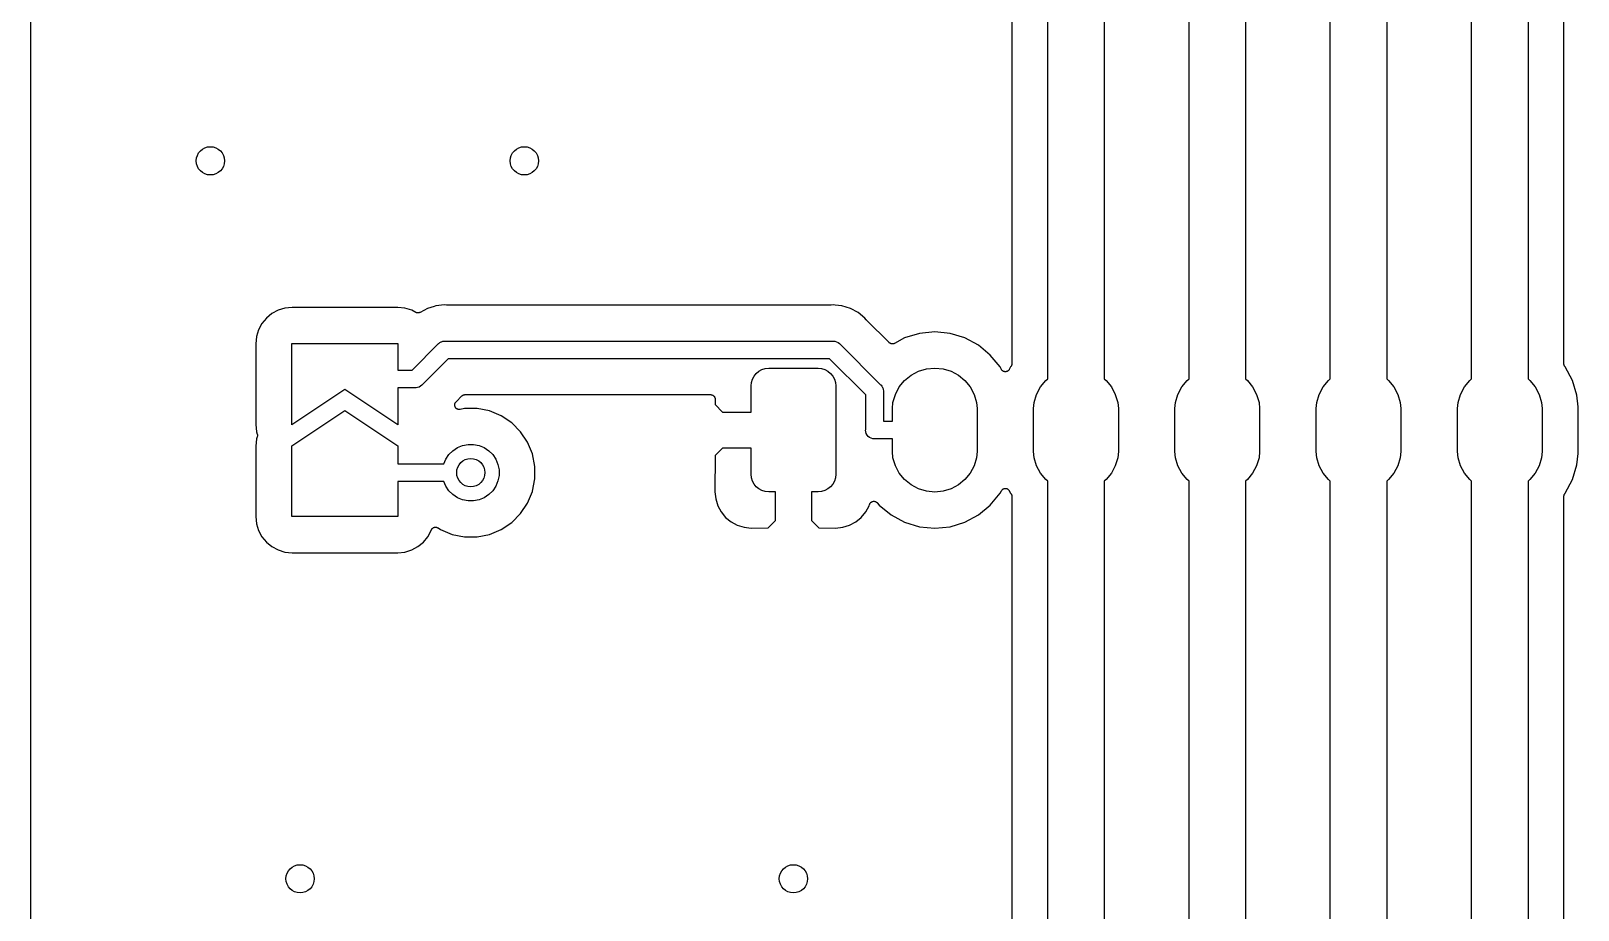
# Model space of a CAD drawing. Extents: x 1 to 139, y -76 to -1.
# Drawn here: x 0.64 to 22.54, y -37.27 to -24.83 of the extents above; entities that cross this region are included whole.
import ezdxf

# ---------------------------------------------------------------- set-up
doc = ezdxf.new("R2010")
doc.units = 0
doc.header["$MEASUREMENT"] = 0
doc.layers.add('BLACK', color=7, linetype='CONTINUOUS')

msp = doc.modelspace()

# ---------------------------------------------------------------- linework, layer by layer
at = {"layer": 'BLACK', "linetype": 'CONTINUOUS'}
for p, q in [((0.635, -56.8778), (0.635, -6.16231)), ((15.03, -29.7571), (15.03, -15.9629)), ((15.83, -15.9629), (15.83, -29.7571)), ((17.03, -29.7571), (17.03, -15.9629)), ((17.83, -15.9629), (17.83, -29.7571)), ((19.03, -29.7571), (19.03, -15.9629)), ((19.83, -15.9629), (19.83, -29.7571)), ((21.03, -29.7571), (21.03, -15.9629)), ((21.83, -15.9629), (21.83, -29.7571)), ((14.522, -16.1779), (14.522, -29.5421)), ((22.338, -29.5421), (22.338, -16.1779)), ((3.96905, -28.8941), (3.90557, -28.9714)), ((4.0464, -28.8306), (3.96905, -28.8941)), ((4.13466, -28.7834), (4.0464, -28.8306)), ((4.23042, -28.7543), (4.13466, -28.7834)), ((4.33312, -28.7442), (4.23042, -28.7543)), ((5.82688, -28.7442), (4.33312, -28.7442)), ((5.92958, -28.7543), (5.82688, -28.7442)), ((6.02535, -28.7834), (5.92958, -28.7543)), ((6.08317, -28.8143), (6.02535, -28.7834)), ((6.08861, -28.8166), (6.08317, -28.8143)), ((6.09403, -28.8189), (6.08861, -28.8166)), ((6.09434, -28.8189), (6.09403, -28.8189)), ((6.09462, -28.8191), (6.09434, -28.8189)), ((6.10035, -28.8202), (6.09462, -28.8191)), ((6.10616, -28.8214), (6.10035, -28.8202)), ((6.10647, -28.8214), (6.10616, -28.8214)), ((6.10677, -28.8215), (6.10647, -28.8214)), ((6.11259, -28.8215), (6.10677, -28.8215)), ((6.11855, -28.8216), (6.11259, -28.8215)), ((6.11886, -28.8215), (6.11855, -28.8216)), ((6.11916, -28.8215), (6.11886, -28.8215)), ((6.12491, -28.8204), (6.11916, -28.8215)), ((6.13074, -28.8193), (6.12491, -28.8204)), ((6.13102, -28.8192), (6.13074, -28.8193)), ((6.13132, -28.8191), (6.13102, -28.8192)), ((6.13675, -28.8169), (6.13132, -28.8191)), ((6.14225, -28.8147), (6.13675, -28.8169)), ((6.14278, -28.8144), (6.14225, -28.8147)), ((6.14279, -28.8144), (6.14278, -28.8144)), ((6.1428, -28.8144), (6.14279, -28.8144)), ((6.14304, -28.8143), (6.1428, -28.8144)), ((6.24809, -28.7582), (6.14304, -28.8143)), ((6.34284, -28.7294), (6.24809, -28.7582)), ((6.36741, -28.722), (6.34284, -28.7294)), ((6.34284, -28.7294), (6.34284, -28.7294)), ((6.4915, -28.7097), (6.36741, -28.722)), ((6.51949, -28.7125), (6.4915, -28.7097)), ((6.52217, -28.7125), (6.51949, -28.7125)), ((6.52483, -28.7128), (6.52217, -28.7125)), ((6.52571, -28.7128), (6.52483, -28.7128)), ((11.959, -28.7128), (6.52571, -28.7128)), ((11.9616, -28.7125), (11.959, -28.7128)), ((11.9643, -28.7126), (11.9616, -28.7125)), ((11.9652, -28.7125), (11.9643, -28.7126)), ((11.9932, -28.7097), (11.9652, -28.7125)), ((12.0212, -28.7125), (11.9932, -28.7097)), ((12.1173, -28.722), (12.0212, -28.7125)), ((12.2366, -28.7582), (12.1173, -28.722)), ((12.3466, -28.8169), (12.2366, -28.7582)), ((12.443, -28.896), (12.3466, -28.8169)), ((12.4608, -28.9178), (12.443, -28.896)), ((3.8584, -29.0597), (3.82935, -29.1554)), ((3.90557, -28.9714), (3.8584, -29.0597)), ((12.4627, -28.9197), (12.4608, -28.9178)), ((12.4644, -28.9218), (12.4627, -28.9197)), ((12.465, -28.9224), (12.4644, -28.9218)), ((12.7849, -29.2423), (12.465, -28.9224)), ((13.2128, -29.113), (13.0039, -29.1764)), ((13.43, -29.0916), (13.2128, -29.113)), ((13.6472, -29.113), (13.43, -29.0916)), ((13.8561, -29.1764), (13.6472, -29.113)), ((3.82935, -29.1554), (3.81923, -29.2581)), ((3.81923, -29.2581), (3.81923, -30.4019)), ((4.33, -30.405), (4.33, -29.255)), ((4.33, -29.255), (5.83, -29.255)), ((5.83, -29.255), (5.83, -29.63)), ((6.03052, -29.63), (6.39878, -29.2617)), ((6.39878, -29.2617), (6.40268, -29.257)), ((6.40268, -29.257), (6.40744, -29.2531)), ((6.40744, -29.2531), (6.40745, -29.2531)), ((6.40745, -29.2531), (6.42172, -29.2414)), ((6.42172, -29.2414), (6.44343, -29.2298)), ((6.44343, -29.2298), (6.44535, -29.2292)), ((6.44535, -29.2292), (6.467, -29.2226)), ((6.467, -29.2226), (6.48537, -29.2208)), ((6.48537, -29.2208), (6.48538, -29.2208)), ((6.48538, -29.2208), (6.4915, -29.2202)), ((6.4915, -29.2202), (6.49762, -29.2208)), ((6.49762, -29.2208), (11.9871, -29.2208)), ((11.9871, -29.2208), (11.9932, -29.2202)), ((11.9932, -29.2202), (11.9993, -29.2208)), ((11.9993, -29.2208), (11.9993, -29.2208)), ((11.9993, -29.2208), (12.0177, -29.2226)), ((12.0177, -29.2226), (12.0413, -29.2298)), ((12.0413, -29.2298), (12.063, -29.2414)), ((12.063, -29.2414), (12.082, -29.257)), ((12.082, -29.257), (12.0859, -29.2618)), ((12.0859, -29.2618), (12.6618, -29.8376)), ((12.7871, -29.2441), (12.7849, -29.2423)), ((12.7891, -29.2462), (12.7871, -29.2441)), ((12.7919, -29.2481), (12.7891, -29.2462)), ((12.7945, -29.2502), (12.7919, -29.2481)), ((12.797, -29.2516), (12.7945, -29.2502)), ((12.7994, -29.2532), (12.797, -29.2516)), ((12.8025, -29.2545), (12.7994, -29.2532)), ((12.8054, -29.2561), (12.8025, -29.2545)), ((12.8082, -29.2569), (12.8054, -29.2561)), ((12.8108, -29.258), (12.8082, -29.2569)), ((12.8141, -29.2587), (12.8108, -29.258)), ((12.8173, -29.2597), (12.8141, -29.2587)), ((12.8201, -29.26), (12.8173, -29.2597)), ((12.8229, -29.2606), (12.8201, -29.26)), ((12.8263, -29.2606), (12.8229, -29.2606)), ((12.8296, -29.2609), (12.8263, -29.2606)), ((12.8325, -29.2607), (12.8296, -29.2609)), ((12.8353, -29.2607), (12.8325, -29.2607)), ((12.8386, -29.2601), (12.8353, -29.2607)), ((12.842, -29.2598), (12.8386, -29.2601)), ((12.8447, -29.259), (12.842, -29.2598)), ((12.8475, -29.2584), (12.8447, -29.259)), ((12.8506, -29.2572), (12.8475, -29.2584)), ((12.8538, -29.2562), (12.8506, -29.2572)), ((12.8563, -29.2549), (12.8538, -29.2562)), ((12.859, -29.2539), (12.8563, -29.2549)), ((12.8598, -29.2534), (12.859, -29.2539)), ((13.0039, -29.1764), (12.8598, -29.2534)), ((14.0486, -29.2793), (13.8561, -29.1764)), ((14.2173, -29.4177), (14.0486, -29.2793)), ((6.54328, -29.4708), (6.17503, -29.839)), ((11.9414, -29.4708), (6.54328, -29.4708)), ((12.4527, -29.9821), (11.9414, -29.4708)), ((14.3557, -29.5864), (14.2173, -29.4177)), ((14.5169, -29.5671), (14.5155, -29.5696)), ((14.5179, -29.5639), (14.5169, -29.5671)), ((14.5192, -29.5607), (14.5179, -29.5639)), ((14.5198, -29.558), (14.5192, -29.5607)), ((14.5206, -29.5553), (14.5198, -29.558)), ((14.521, -29.5519), (14.5206, -29.5553)), ((14.5217, -29.5485), (14.521, -29.5519)), ((14.522, -29.543), (14.5217, -29.5458)), ((14.5217, -29.5458), (14.5217, -29.5485)), ((14.522, -29.5421), (14.522, -29.543)), ((22.3383, -29.5449), (22.338, -29.5421)), ((22.3382, -29.5476), (22.3383, -29.5449)), ((22.3389, -29.551), (22.3382, -29.5476)), ((22.3392, -29.5545), (22.3389, -29.551)), ((22.34, -29.5571), (22.3392, -29.5545)), ((22.3405, -29.5598), (22.34, -29.5571)), ((22.3418, -29.563), (22.3405, -29.5598)), ((22.3428, -29.5663), (22.3418, -29.563)), ((22.3441, -29.5688), (22.3428, -29.5663)), ((22.3451, -29.5713), (22.3441, -29.5688)), ((5.83, -29.63), (6.03052, -29.63)), ((10.8348, -29.8062), (10.849, -29.7593)), ((10.849, -29.7593), (10.8721, -29.7161)), ((10.8721, -29.7161), (10.9032, -29.6782)), ((10.9032, -29.6782), (10.9411, -29.6471)), ((10.9411, -29.6471), (10.9843, -29.624)), ((10.9843, -29.624), (11.0312, -29.6098)), ((11.0312, -29.6098), (11.08, -29.605)), ((11.08, -29.605), (11.78, -29.605)), ((11.78, -29.605), (11.8288, -29.6098)), ((11.8288, -29.6098), (11.8757, -29.624)), ((11.8757, -29.624), (11.9189, -29.6471)), ((11.9189, -29.6471), (11.9568, -29.6782)), ((11.9568, -29.6782), (11.9879, -29.7161)), ((11.9879, -29.7161), (12.011, -29.7593)), ((12.011, -29.7593), (12.0252, -29.8062)), ((12.9287, -29.87), (13.0037, -29.7787)), ((13.0037, -29.7787), (13.095, -29.7037)), ((13.095, -29.7037), (13.1993, -29.648)), ((13.1993, -29.648), (13.3124, -29.6137)), ((13.3124, -29.6137), (13.43, -29.6021)), ((13.43, -29.6021), (13.5476, -29.6137)), ((13.5476, -29.6137), (13.6607, -29.648)), ((13.6607, -29.648), (13.765, -29.7037)), ((13.765, -29.7037), (13.8563, -29.7787)), ((13.8563, -29.7787), (13.9313, -29.87)), ((14.374, -29.6206), (14.3557, -29.5864)), ((14.3774, -29.6257), (14.374, -29.6206)), ((14.3807, -29.6307), (14.3774, -29.6257)), ((14.3808, -29.6308), (14.3807, -29.6307)), ((14.3809, -29.6309), (14.3808, -29.6308)), ((14.3853, -29.6354), (14.3809, -29.6309)), ((14.3894, -29.6395), (14.3853, -29.6354)), ((14.3895, -29.6396), (14.3894, -29.6395)), ((14.3896, -29.6397), (14.3895, -29.6396)), ((14.3947, -29.6431), (14.3896, -29.6397)), ((14.3997, -29.6465), (14.3947, -29.6431)), ((14.3998, -29.6465), (14.3997, -29.6465)), ((14.3999, -29.6466), (14.3998, -29.6465)), ((14.4055, -29.649), (14.3999, -29.6466)), ((14.4111, -29.6513), (14.4055, -29.649)), ((14.4112, -29.6513), (14.4111, -29.6513)), ((14.4114, -29.6514), (14.4112, -29.6513)), ((14.4173, -29.6526), (14.4114, -29.6514)), ((14.4232, -29.6538), (14.4173, -29.6526)), ((14.4234, -29.6538), (14.4232, -29.6538)), ((14.4235, -29.6539), (14.4234, -29.6538)), ((14.4296, -29.6539), (14.4235, -29.6539)), ((14.4356, -29.654), (14.4296, -29.6539)), ((14.4358, -29.6539), (14.4356, -29.654)), ((14.4359, -29.6539), (14.4358, -29.6539)), ((14.4418, -29.6528), (14.4359, -29.6539)), ((14.4478, -29.6517), (14.4418, -29.6528)), ((14.4479, -29.6516), (14.4478, -29.6517)), ((14.4481, -29.6516), (14.4479, -29.6516)), ((14.4537, -29.6493), (14.4481, -29.6516)), ((14.4593, -29.647), (14.4537, -29.6493)), ((14.4594, -29.647), (14.4593, -29.647)), ((14.4595, -29.6469), (14.4594, -29.647)), ((14.4646, -29.6436), (14.4595, -29.6469)), ((14.4697, -29.6403), (14.4646, -29.6436)), ((14.4698, -29.6402), (14.4697, -29.6403)), ((14.4699, -29.6401), (14.4698, -29.6402)), ((14.4743, -29.6358), (14.4699, -29.6401)), ((14.4786, -29.6316), (14.4743, -29.6358)), ((14.4787, -29.6314), (14.4786, -29.6315)), ((14.4786, -29.6315), (14.4786, -29.6316)), ((14.4822, -29.6263), (14.4787, -29.6314)), ((14.4856, -29.6214), (14.4822, -29.6263)), ((14.4857, -29.6212), (14.4856, -29.6214)), ((14.486, -29.6206), (14.4857, -29.6212)), ((14.4857, -29.6212), (14.4857, -29.6212)), ((14.4857, -29.6212), (14.4857, -29.6212)), ((14.5043, -29.5864), (14.486, -29.6206)), ((14.5076, -29.5824), (14.5043, -29.5864)), ((14.5091, -29.5801), (14.5076, -29.5824)), ((14.5109, -29.578), (14.5091, -29.5801)), ((14.5126, -29.575), (14.5109, -29.578)), ((14.5145, -29.5721), (14.5126, -29.575)), ((14.5155, -29.5696), (14.5145, -29.5721)), ((14.9287, -29.87), (15.0037, -29.7787)), ((15.0037, -29.7787), (15.03, -29.7571)), ((15.83, -29.7571), (15.8563, -29.7787)), ((15.8563, -29.7787), (15.9313, -29.87)), ((16.9287, -29.87), (17.0037, -29.7787)), ((17.0037, -29.7787), (17.03, -29.7571)), ((17.83, -29.7571), (17.8563, -29.7787)), ((17.8563, -29.7787), (17.9313, -29.87)), ((18.9287, -29.87), (19.0037, -29.7787)), ((19.0037, -29.7787), (19.03, -29.7571)), ((19.83, -29.7571), (19.8563, -29.7787)), ((19.8563, -29.7787), (19.9313, -29.87)), ((20.9287, -29.87), (21.0037, -29.7787)), ((21.0037, -29.7787), (21.03, -29.7571)), ((21.83, -29.7571), (21.8563, -29.7787)), ((21.8563, -29.7787), (21.9313, -29.87)), ((22.347, -29.5742), (22.3451, -29.5713)), ((22.3486, -29.5773), (22.347, -29.5742)), ((22.3504, -29.5794), (22.3486, -29.5773)), ((22.3519, -29.5817), (22.3504, -29.5794)), ((22.3524, -29.5824), (22.3519, -29.5817)), ((22.3557, -29.5864), (22.3524, -29.5824)), ((22.4586, -29.7789), (22.3557, -29.5864)), ((22.522, -29.9878), (22.4586, -29.7789)), ((5.08, -29.905), (4.33, -30.405)), ((5.83, -30.405), (5.08, -29.905)), ((6.07618, -29.88), (5.83, -29.88)), ((5.83, -29.88), (5.83, -30.405)), ((6.0823, -29.8806), (6.07618, -29.88)), ((6.08842, -29.88), (6.0823, -29.8806)), ((6.08843, -29.88), (6.08842, -29.88)), ((6.1068, -29.8782), (6.08843, -29.88)), ((6.13037, -29.871), (6.1068, -29.8782)), ((6.15208, -29.8594), (6.13037, -29.871)), ((6.17111, -29.8438), (6.15208, -29.8594)), ((6.17503, -29.839), (6.17111, -29.8438)), ((6.65269, -30.0798), (6.7351, -29.9974)), ((6.7351, -29.9974), (6.73525, -29.9972)), ((6.73525, -29.9972), (6.73525, -29.9972)), ((6.73525, -29.9972), (6.73526, -29.9972)), ((6.73526, -29.9972), (6.73573, -29.9968)), ((6.73573, -29.9968), (6.74033, -29.9931)), ((6.74033, -29.9931), (6.74486, -29.9894)), ((6.74486, -29.9894), (6.74515, -29.9893)), ((6.74515, -29.9893), (6.74541, -29.989)), ((6.74541, -29.989), (6.75059, -29.9864)), ((6.75059, -29.9864), (6.7558, -29.9836)), ((6.7558, -29.9836), (6.75613, -29.9835)), ((6.75613, -29.9835), (6.75642, -29.9833)), ((6.75642, -29.9833), (6.76198, -29.9817)), ((6.76198, -29.9817), (6.76767, -29.98)), ((6.76767, -29.98), (6.768, -29.98)), ((6.768, -29.98), (6.76832, -29.9799)), ((6.76832, -29.9799), (6.77416, -29.9794)), ((6.77416, -29.9794), (6.78, -29.9788)), ((6.78, -29.9788), (10.258, -29.9788)), ((10.258, -29.9788), (10.2589, -29.9788)), ((10.2589, -29.9788), (10.2647, -29.9795)), ((10.2647, -29.9795), (10.2704, -29.98)), ((10.2704, -29.98), (10.2708, -29.9801)), ((10.2708, -29.9801), (10.2712, -29.9802)), ((10.2712, -29.9802), (10.2767, -29.9819)), ((10.2767, -29.9819), (10.2823, -29.9836)), ((10.2823, -29.9836), (10.2826, -29.9838)), ((10.2826, -29.9838), (10.283, -29.9839)), ((10.283, -29.9839), (10.2881, -29.9867)), ((10.2881, -29.9867), (10.2932, -29.9895)), ((10.2932, -29.9895), (10.2935, -29.9897)), ((10.2935, -29.9897), (10.2938, -29.9899)), ((10.2938, -29.9899), (10.2983, -29.9936)), ((10.2983, -29.9936), (10.3028, -29.9973)), ((10.3028, -29.9973), (10.303, -29.9976)), ((10.303, -29.9976), (10.3033, -29.9979)), ((10.3033, -29.9979), (10.307, -30.0024)), ((10.307, -30.0024), (10.3107, -30.0069)), ((10.3107, -30.0069), (10.3109, -30.0072)), ((10.83, -29.855), (10.8348, -29.8062)), ((10.83, -30.226), (10.83, -29.855)), ((12.0252, -29.8062), (12.03, -29.855)), ((12.03, -29.855), (12.03, -31.105)), ((12.4527, -30.4739), (12.4527, -29.9821)), ((12.6618, -29.8376), (12.6665, -29.8415)), ((12.6665, -29.8415), (12.6704, -29.8462)), ((12.6704, -29.8462), (12.6821, -29.8605)), ((12.6821, -29.8605), (12.6916, -29.8783)), ((12.6916, -29.8783), (12.6937, -29.8822)), ((12.6937, -29.8822), (12.7009, -29.9058)), ((12.7009, -29.9058), (12.7027, -29.9242)), ((12.7027, -29.9242), (12.7027, -29.9242)), ((12.7027, -29.9242), (12.7033, -29.9303)), ((12.7033, -29.9303), (12.7027, -29.9364)), ((12.7027, -29.9364), (12.7027, -30.355)), ((12.8387, -30.0874), (12.873, -29.9743)), ((12.873, -29.9743), (12.9287, -29.87)), ((13.9313, -29.87), (13.987, -29.9743)), ((13.987, -29.9743), (14.0213, -30.0874)), ((14.8387, -30.0874), (14.873, -29.9743)), ((14.873, -29.9743), (14.9287, -29.87)), ((15.9313, -29.87), (15.987, -29.9743)), ((15.987, -29.9743), (16.0213, -30.0874)), ((16.8387, -30.0874), (16.873, -29.9743)), ((16.873, -29.9743), (16.9287, -29.87)), ((17.9313, -29.87), (17.987, -29.9743)), ((17.987, -29.9743), (18.0213, -30.0874)), ((18.8387, -30.0874), (18.873, -29.9743)), ((18.873, -29.9743), (18.9287, -29.87)), ((19.9313, -29.87), (19.987, -29.9743)), ((19.987, -29.9743), (20.0213, -30.0874)), ((20.8387, -30.0874), (20.873, -29.9743)), ((20.873, -29.9743), (20.9287, -29.87)), ((21.9313, -29.87), (21.987, -29.9743)), ((21.987, -29.9743), (22.0213, -30.0874)), ((22.538, -30.1506), (22.522, -29.9878)), ((4.33, -30.705), (5.08, -30.205)), ((5.08, -30.205), (5.83, -30.705)), ((6.63409, -30.1243), (6.63472, -30.1183)), ((6.6341, -30.1244), (6.63409, -30.1243)), ((6.63409, -30.1245), (6.6341, -30.1244)), ((6.63469, -30.1309), (6.63409, -30.1245)), ((6.63522, -30.1367), (6.63469, -30.1309)), ((6.63472, -30.1183), (6.63534, -30.1122)), ((6.63525, -30.1367), (6.63522, -30.1367)), ((6.63525, -30.1368), (6.63525, -30.1367)), ((6.63701, -30.1427), (6.63525, -30.1368)), ((6.63534, -30.1122), (6.63537, -30.1121)), ((6.63537, -30.112), (6.6372, -30.1061)), ((6.63537, -30.1121), (6.63537, -30.112)), ((6.63873, -30.1485), (6.63701, -30.1427)), ((6.6372, -30.1061), (6.63896, -30.1003)), ((6.63877, -30.1486), (6.63873, -30.1485)), ((6.6388, -30.1487), (6.63877, -30.1486)), ((6.64165, -30.1541), (6.6388, -30.1487)), ((6.63896, -30.1003), (6.639, -30.1002)), ((6.639, -30.1002), (6.63903, -30.1002)), ((6.63903, -30.1002), (6.64186, -30.0949)), ((6.64448, -30.1595), (6.64165, -30.1541)), ((6.64186, -30.0949), (6.64482, -30.0894)), ((6.64454, -30.1596), (6.64448, -30.1595)), ((6.64458, -30.1597), (6.64454, -30.1596)), ((6.64837, -30.1643), (6.64458, -30.1597)), ((6.64482, -30.0894), (6.64488, -30.0893)), ((6.64488, -30.0893), (6.64492, -30.0892)), ((6.64492, -30.0892), (6.6487, -30.0847)), ((6.65226, -30.1692), (6.64837, -30.1643)), ((6.6487, -30.0847), (6.65269, -30.0798)), ((6.65232, -30.1692), (6.65226, -30.1692)), ((6.65238, -30.1693), (6.65232, -30.1692)), ((6.65695, -30.1731), (6.65238, -30.1693)), ((6.66176, -30.1771), (6.65695, -30.1731)), ((6.66183, -30.1772), (6.66176, -30.1771)), ((6.6619, -30.1772), (6.66183, -30.1772)), ((6.66724, -30.1801), (6.6619, -30.1772)), ((6.67263, -30.1831), (6.66724, -30.1801)), ((6.6727, -30.1831), (6.67263, -30.1831)), ((6.67278, -30.1832), (6.6727, -30.1831)), ((6.67858, -30.185), (6.67278, -30.1832)), ((6.68444, -30.1868), (6.67858, -30.185)), ((6.68452, -30.1868), (6.68444, -30.1868)), ((6.6846, -30.1869), (6.68452, -30.1868)), ((6.69086, -30.1875), (6.6846, -30.1869)), ((6.69676, -30.1882), (6.69086, -30.1875)), ((6.69684, -30.1882), (6.69676, -30.1882)), ((6.69692, -30.1882), (6.69684, -30.1882)), ((6.70309, -30.1877), (6.69692, -30.1882)), ((6.70911, -30.1872), (6.70309, -30.1877)), ((6.70927, -30.1871), (6.70911, -30.1872)), ((6.70998, -30.187), (6.70927, -30.1871)), ((6.70927, -30.1871), (6.70927, -30.1871)), ((6.70927, -30.1871), (6.70927, -30.1871)), ((6.77277, -30.1745), (6.70998, -30.187)), ((6.95163, -30.1745), (6.77277, -30.1745)), ((7.12706, -30.2094), (6.95163, -30.1745)), ((7.2923, -30.2778), (7.12706, -30.2094)), ((10.3109, -30.0072), (10.3111, -30.0075)), ((10.3111, -30.0075), (10.3138, -30.0127)), ((10.3138, -30.0127), (10.3166, -30.0178)), ((10.3166, -30.0178), (10.3167, -30.0182)), ((10.3167, -30.0182), (10.3168, -30.0185)), ((10.3168, -30.0185), (10.3185, -30.024)), ((10.3185, -30.024), (10.3202, -30.0296)), ((10.3202, -30.0296), (10.3202, -30.03)), ((10.3202, -30.03), (10.3203, -30.0304)), ((10.3203, -30.0304), (10.3209, -30.0362)), ((10.3209, -30.0362), (10.3215, -30.042)), ((10.3215, -30.042), (10.3219, -30.1202)), ((10.3219, -30.1202), (10.4277, -30.226)), ((10.4277, -30.226), (10.83, -30.226)), ((12.83, -30.1755), (12.8387, -30.0874)), ((12.83, -30.355), (12.83, -30.1755)), ((14.0213, -30.0874), (14.03, -30.1755)), ((14.03, -30.1755), (14.03, -30.7845)), ((14.83, -30.1755), (14.8387, -30.0874)), ((14.83, -30.7845), (14.83, -30.1755)), ((16.0213, -30.0874), (16.03, -30.1755)), ((16.03, -30.1755), (16.03, -30.7845)), ((16.83, -30.1755), (16.8387, -30.0874)), ((16.83, -30.7845), (16.83, -30.1755)), ((18.0213, -30.0874), (18.03, -30.1755)), ((18.03, -30.1755), (18.03, -30.7845)), ((18.83, -30.1755), (18.8387, -30.0874)), ((18.83, -30.7845), (18.83, -30.1755)), ((20.0213, -30.0874), (20.03, -30.1755)), ((20.03, -30.1755), (20.03, -30.7845)), ((20.83, -30.1755), (20.8387, -30.0874)), ((20.83, -30.7845), (20.83, -30.1755)), ((22.0213, -30.0874), (22.03, -30.1755)), ((22.03, -30.1755), (22.03, -30.7845)), ((22.538, -30.8094), (22.538, -30.1506)), ((3.81923, -30.4019), (3.82924, -30.504)), ((7.44102, -30.3772), (7.2923, -30.2778)), ((7.56749, -30.5037), (7.44102, -30.3772)), ((12.7027, -30.355), (12.83, -30.355)), ((3.82935, -30.6054), (3.81923, -30.7081)), ((3.82924, -30.504), (3.83908, -30.5366)), ((3.83906, -30.5734), (3.82935, -30.6054)), ((3.8402, -30.5677), (3.83906, -30.5734)), ((3.83908, -30.5366), (3.83933, -30.5375)), ((3.83933, -30.5375), (3.84038, -30.5432)), ((3.8414, -30.562), (3.8402, -30.5677)), ((3.84038, -30.5432), (3.8415, -30.5489)), ((3.84141, -30.5616), (3.8414, -30.562)), ((3.84148, -30.5612), (3.84141, -30.5616)), ((3.84149, -30.5554), (3.84148, -30.5612)), ((3.84157, -30.5496), (3.84149, -30.5554)), ((3.8415, -30.5489), (3.8415, -30.5493)), ((3.8415, -30.5493), (3.84157, -30.5496)), ((7.66686, -30.6524), (7.56749, -30.5037)), ((7.73531, -30.8176), (7.66686, -30.6524)), ((12.4521, -30.48), (12.4527, -30.4739)), ((12.4545, -30.5045), (12.4521, -30.48)), ((12.4617, -30.5281), (12.4545, -30.5045)), ((12.4733, -30.5498), (12.4617, -30.5281)), ((12.4889, -30.5688), (12.4733, -30.5498)), ((12.5079, -30.5844), (12.4889, -30.5688)), ((12.5296, -30.596), (12.5079, -30.5844)), ((12.5532, -30.6032), (12.5296, -30.596)), ((12.5716, -30.605), (12.5532, -30.6032)), ((12.5777, -30.6056), (12.5716, -30.605)), ((12.5716, -30.605), (12.5716, -30.605)), ((12.5838, -30.605), (12.5777, -30.6056)), ((12.83, -30.605), (12.5838, -30.605)), ((12.83, -30.7845), (12.83, -30.605)), ((3.81923, -30.7081), (3.81923, -31.7019)), ((4.33, -31.705), (4.33, -30.705)), ((5.83, -30.705), (5.83, -30.9575)), ((6.50772, -30.893), (6.5515, -30.8275)), ((6.5515, -30.8275), (6.60722, -30.7718)), ((6.60722, -30.7718), (6.67273, -30.728)), ((6.67273, -30.728), (6.74552, -30.6979)), ((6.74552, -30.6979), (6.8228, -30.6825)), ((6.8228, -30.6825), (6.9016, -30.6825)), ((6.9016, -30.6825), (6.97888, -30.6979)), ((6.97888, -30.6979), (7.05167, -30.728)), ((7.05167, -30.728), (7.11719, -30.7718)), ((7.11719, -30.7718), (7.1729, -30.8275)), ((7.1729, -30.8275), (7.21667, -30.893)), ((7.7702, -30.9931), (7.73531, -30.8176)), ((10.3219, -30.8398), (10.3193, -31.352)), ((10.4277, -30.734), (10.3219, -30.8398)), ((10.83, -30.734), (10.4277, -30.734)), ((10.83, -31.105), (10.83, -30.734)), ((12.8387, -30.8726), (12.83, -30.7845)), ((12.873, -30.9857), (12.8387, -30.8726)), ((14.0213, -30.8726), (13.987, -30.9857)), ((14.03, -30.7845), (14.0213, -30.8726)), ((14.8387, -30.8726), (14.83, -30.7845)), ((14.873, -30.9857), (14.8387, -30.8726)), ((16.0213, -30.8726), (15.987, -30.9857)), ((16.03, -30.7845), (16.0213, -30.8726)), ((16.8387, -30.8726), (16.83, -30.7845)), ((16.873, -30.9857), (16.8387, -30.8726)), ((18.0213, -30.8726), (17.987, -30.9857)), ((18.03, -30.7845), (18.0213, -30.8726)), ((18.8387, -30.8726), (18.83, -30.7845)), ((18.873, -30.9857), (18.8387, -30.8726)), ((20.0213, -30.8726), (19.987, -30.9857)), ((20.03, -30.7845), (20.0213, -30.8726)), ((20.8387, -30.8726), (20.83, -30.7845)), ((20.873, -30.9857), (20.8387, -30.8726)), ((22.0213, -30.8726), (21.987, -30.9857)), ((22.03, -30.7845), (22.0213, -30.8726)), ((22.522, -30.9722), (22.538, -30.8094)), ((5.83, -30.9575), (6.48102, -30.9575)), ((6.48102, -30.9575), (6.50772, -30.893)), ((7.21667, -30.893), (7.24683, -30.9658)), ((7.24683, -30.9658), (7.2622, -31.0431)), ((7.2622, -31.0431), (7.2622, -31.1219)), ((7.7702, -31.1719), (7.7702, -30.9931)), ((12.9287, -31.09), (12.873, -30.9857)), ((13.0037, -31.1813), (12.9287, -31.09)), ((13.9313, -31.09), (13.8563, -31.1813)), ((13.987, -30.9857), (13.9313, -31.09)), ((14.9287, -31.09), (14.873, -30.9857)), ((15.0037, -31.1813), (14.9287, -31.09)), ((15.9313, -31.09), (15.8563, -31.1813)), ((15.987, -30.9857), (15.9313, -31.09)), ((16.9287, -31.09), (16.873, -30.9857)), ((17.0037, -31.1813), (16.9287, -31.09)), ((17.9313, -31.09), (17.8563, -31.1813)), ((17.987, -30.9857), (17.9313, -31.09)), ((18.9287, -31.09), (18.873, -30.9857)), ((19.0037, -31.1813), (18.9287, -31.09)), ((19.9313, -31.09), (19.8563, -31.1813)), ((19.987, -30.9857), (19.9313, -31.09)), ((20.9287, -31.09), (20.873, -30.9857)), ((21.0037, -31.1813), (20.9287, -31.09)), ((21.9313, -31.09), (21.8563, -31.1813)), ((21.987, -30.9857), (21.9313, -31.09)), ((22.4586, -31.1811), (22.522, -30.9722)), ((6.48102, -31.2075), (5.83, -31.2075)), ((5.83, -31.2075), (5.83, -31.705)), ((6.50772, -31.272), (6.48102, -31.2075)), ((6.5515, -31.3375), (6.50772, -31.272)), ((7.21667, -31.272), (7.1729, -31.3375)), ((7.24683, -31.1992), (7.21667, -31.272)), ((7.2622, -31.1219), (7.24683, -31.1992)), ((7.73625, -31.3426), (7.7702, -31.1719)), ((10.8348, -31.1538), (10.83, -31.105)), ((10.849, -31.2007), (10.8348, -31.1538)), ((10.8721, -31.2439), (10.849, -31.2007)), ((10.9032, -31.2818), (10.8721, -31.2439)), ((10.9411, -31.3129), (10.9032, -31.2818)), ((10.9843, -31.336), (10.9411, -31.3129)), ((11.9189, -31.3129), (11.8757, -31.336)), ((11.9568, -31.2818), (11.9189, -31.3129)), ((11.9879, -31.2439), (11.9568, -31.2818)), ((12.011, -31.2007), (11.9879, -31.2439)), ((12.0252, -31.1538), (12.011, -31.2007)), ((12.03, -31.105), (12.0252, -31.1538)), ((13.095, -31.2563), (13.0037, -31.1813)), ((13.1993, -31.312), (13.095, -31.2563)), ((13.3124, -31.3463), (13.1993, -31.312)), ((13.6607, -31.312), (13.5476, -31.3463)), ((13.765, -31.2563), (13.6607, -31.312)), ((13.8563, -31.1813), (13.765, -31.2563)), ((14.3857, -31.3243), (14.3901, -31.3199)), ((14.3901, -31.3199), (14.3902, -31.3198)), ((14.3902, -31.3198), (14.3903, -31.3197)), ((14.3903, -31.3197), (14.3954, -31.3164)), ((14.3954, -31.3164), (14.4005, -31.3131)), ((14.4005, -31.3131), (14.4006, -31.313)), ((14.4006, -31.313), (14.4007, -31.313)), ((14.4007, -31.313), (14.4064, -31.3107)), ((14.4064, -31.3107), (14.4119, -31.3084)), ((14.4119, -31.3084), (14.4121, -31.3084)), ((14.4121, -31.3084), (14.4122, -31.3083)), ((14.4122, -31.3083), (14.4181, -31.3072)), ((14.4181, -31.3072), (14.4241, -31.3061)), ((14.4241, -31.3061), (14.4242, -31.3061)), ((14.4242, -31.3061), (14.4244, -31.306)), ((14.4244, -31.306), (14.4303, -31.3061)), ((14.4303, -31.3061), (14.4365, -31.3061)), ((14.4365, -31.3061), (14.4366, -31.3062)), ((14.4366, -31.3062), (14.4368, -31.3062)), ((14.4368, -31.3062), (14.4425, -31.3073)), ((14.4425, -31.3073), (14.4486, -31.3086)), ((14.4486, -31.3086), (14.4488, -31.3087)), ((14.4488, -31.3087), (14.4489, -31.3087)), ((14.4489, -31.3087), (14.4543, -31.311)), ((14.4543, -31.311), (14.4601, -31.3134)), ((14.4601, -31.3134), (14.4602, -31.3135)), ((14.4602, -31.3135), (14.4603, -31.3135)), ((14.4603, -31.3135), (14.4652, -31.3168)), ((14.4652, -31.3168), (14.4704, -31.3203)), ((14.4704, -31.3203), (14.4705, -31.3204)), ((14.4705, -31.3204), (14.4706, -31.3205)), ((14.4706, -31.3205), (14.4747, -31.3246)), ((15.03, -31.2029), (15.0037, -31.1813)), ((15.03, -44.9971), (15.03, -31.2029)), ((15.8563, -31.1813), (15.83, -31.2029)), ((15.83, -31.2029), (15.83, -44.9971)), ((17.03, -31.2029), (17.0037, -31.1813)), ((17.03, -44.9971), (17.03, -31.2029)), ((17.8563, -31.1813), (17.83, -31.2029)), ((17.83, -31.2029), (17.83, -44.9971)), ((19.03, -31.2029), (19.0037, -31.1813)), ((19.03, -44.9971), (19.03, -31.2029)), ((19.8563, -31.1813), (19.83, -31.2029)), ((19.83, -31.2029), (19.83, -44.9971)), ((21.03, -31.2029), (21.0037, -31.1813)), ((21.03, -44.9971), (21.03, -31.2029)), ((21.8563, -31.1813), (21.83, -31.2029)), ((21.83, -31.2029), (21.83, -44.9971)), ((22.3557, -31.3735), (22.4586, -31.1811)), ((6.60722, -31.3932), (6.5515, -31.3375)), ((6.67273, -31.437), (6.60722, -31.3932)), ((6.74552, -31.4671), (6.67273, -31.437)), ((6.8228, -31.4825), (6.74552, -31.4671)), ((6.9016, -31.4825), (6.8228, -31.4825)), ((6.97888, -31.4671), (6.9016, -31.4825)), ((7.05167, -31.437), (6.97888, -31.4671)), ((7.11719, -31.3932), (7.05167, -31.437)), ((7.1729, -31.3375), (7.11719, -31.3932)), ((7.56749, -31.6613), (7.66686, -31.5126)), ((7.66686, -31.5126), (7.73531, -31.3474)), ((7.73531, -31.3474), (7.73625, -31.3426)), ((7.73625, -31.3426), (7.73625, -31.3426)), ((10.3193, -31.352), (10.3293, -31.4546)), ((10.3293, -31.4546), (10.3584, -31.5503)), ((11.0312, -31.3502), (10.9843, -31.336)), ((11.08, -31.355), (11.0312, -31.3502)), ((11.176, -31.355), (11.08, -31.355)), ((11.176, -31.7573), (11.176, -31.355)), ((11.78, -31.355), (11.684, -31.355)), ((11.684, -31.355), (11.684, -31.7573)), ((11.8288, -31.3502), (11.78, -31.355)), ((11.8757, -31.336), (11.8288, -31.3502)), ((12.5016, -31.5503), (12.507, -31.5326)), ((12.507, -31.5326), (12.5072, -31.532)), ((12.5072, -31.532), (12.5073, -31.5317)), ((12.5072, -31.532), (12.5072, -31.532)), ((12.5072, -31.532), (12.5072, -31.532)), ((12.5073, -31.5317), (12.5096, -31.5263)), ((12.5096, -31.5263), (12.512, -31.5206)), ((12.512, -31.5206), (12.5121, -31.5205)), ((12.5121, -31.5205), (12.5122, -31.5203)), ((12.5122, -31.5203), (12.5155, -31.5154)), ((12.5155, -31.5154), (12.519, -31.5103)), ((12.519, -31.5103), (12.5191, -31.5102)), ((12.5191, -31.5102), (12.5192, -31.5101)), ((12.5192, -31.5101), (12.5235, -31.5059)), ((12.5235, -31.5059), (12.5278, -31.5016)), ((12.5278, -31.5016), (12.5279, -31.5016)), ((12.5279, -31.5016), (12.528, -31.5015)), ((12.528, -31.5015), (12.5332, -31.4981)), ((12.5332, -31.4981), (12.5382, -31.4948)), ((12.5382, -31.4948), (12.5383, -31.4948)), ((12.5383, -31.4948), (12.5384, -31.4947)), ((12.5384, -31.4947), (12.5441, -31.4924)), ((12.5441, -31.4924), (12.5496, -31.4901)), ((12.5496, -31.4901), (12.5498, -31.4901)), ((12.5498, -31.4901), (12.5499, -31.4901)), ((12.5499, -31.4901), (12.5559, -31.4889)), ((12.5559, -31.4889), (12.5618, -31.4878)), ((12.5618, -31.4878), (12.562, -31.4878)), ((12.562, -31.4878), (12.5621, -31.4878)), ((12.5621, -31.4878), (12.5681, -31.4878)), ((12.5681, -31.4878), (12.5742, -31.4878)), ((12.5742, -31.4878), (12.5743, -31.4879)), ((12.5743, -31.4879), (12.5745, -31.4879)), ((12.5745, -31.4879), (12.5803, -31.4891)), ((12.5803, -31.4891), (12.5864, -31.4903)), ((12.5864, -31.4903), (12.5865, -31.4903)), ((12.5865, -31.4903), (12.5866, -31.4904)), ((12.5866, -31.4904), (12.5921, -31.4927)), ((12.5921, -31.4927), (12.5978, -31.4951)), ((12.5978, -31.4951), (12.5979, -31.4951)), ((12.5979, -31.4951), (12.598, -31.4952)), ((12.598, -31.4952), (12.6029, -31.4985)), ((12.6029, -31.4985), (12.6081, -31.5019)), ((12.6081, -31.5019), (12.6082, -31.5021)), ((12.6082, -31.5021), (12.6083, -31.5021)), ((12.6083, -31.5021), (12.6125, -31.5064)), ((12.6125, -31.5064), (12.6168, -31.5107)), ((12.6168, -31.5107), (12.6427, -31.5423)), ((13.43, -31.3579), (13.3124, -31.3463)), ((13.5476, -31.3463), (13.43, -31.3579)), ((14.2173, -31.5423), (14.3557, -31.3736)), ((14.3557, -31.3736), (14.374, -31.3394)), ((14.374, -31.3394), (14.3743, -31.3388)), ((14.3743, -31.3388), (14.3744, -31.3386)), ((14.3743, -31.3388), (14.3743, -31.3388)), ((14.3743, -31.3388), (14.3743, -31.3388)), ((14.3744, -31.3386), (14.3779, -31.3335)), ((14.3779, -31.3335), (14.3813, -31.3286)), ((14.3813, -31.3286), (14.3814, -31.3285)), ((14.3814, -31.3284), (14.3857, -31.3243)), ((14.3814, -31.3285), (14.3814, -31.3284)), ((14.4747, -31.3246), (14.4791, -31.3291)), ((14.4791, -31.3291), (14.4792, -31.3292)), ((14.4792, -31.3292), (14.4793, -31.3293)), ((14.4793, -31.3293), (14.4825, -31.3342)), ((14.4825, -31.3342), (14.486, -31.3394)), ((14.486, -31.3394), (14.5043, -31.3735)), ((14.5043, -31.3735), (14.5076, -31.3776)), ((14.5076, -31.3776), (14.5081, -31.3783)), ((14.5081, -31.3783), (14.5096, -31.3806)), ((14.5096, -31.3806), (14.5114, -31.3827)), ((14.5114, -31.3827), (14.513, -31.3858)), ((14.513, -31.3858), (14.5149, -31.3887)), ((14.5149, -31.3887), (14.5159, -31.3912)), ((14.5159, -31.3912), (14.5172, -31.3937)), ((14.5172, -31.3937), (14.5182, -31.397)), ((14.5182, -31.397), (14.5195, -31.4002)), ((14.5195, -31.4002), (14.52, -31.4029)), ((14.52, -31.4029), (14.5208, -31.4055)), ((14.5208, -31.4055), (14.5211, -31.409)), ((14.5211, -31.409), (14.5218, -31.4124)), ((14.5218, -31.4124), (14.5217, -31.4151)), ((14.5217, -31.4151), (14.522, -31.4179)), ((14.522, -31.4179), (14.522, -44.7821)), ((22.338, -31.417), (22.3383, -31.4142)), ((22.338, -31.4179), (22.338, -31.417)), ((22.338, -44.7821), (22.338, -31.4179)), ((22.3383, -31.4115), (22.339, -31.4081)), ((22.3383, -31.4142), (22.3383, -31.4115)), ((22.339, -31.4081), (22.3394, -31.4047)), ((22.3394, -31.4047), (22.3402, -31.402)), ((22.3402, -31.402), (22.3408, -31.3993)), ((22.3408, -31.3993), (22.3421, -31.3961)), ((22.3421, -31.3961), (22.3431, -31.3929)), ((22.3431, -31.3929), (22.3445, -31.3904)), ((22.3445, -31.3904), (22.3455, -31.3879)), ((22.3455, -31.3879), (22.3474, -31.385)), ((22.3474, -31.385), (22.3491, -31.382)), ((22.3491, -31.382), (22.3509, -31.3799)), ((22.3509, -31.3799), (22.3524, -31.3776)), ((22.3524, -31.3776), (22.3557, -31.3735)), ((3.81923, -31.7019), (3.82935, -31.8046)), ((5.83, -31.705), (4.33, -31.705)), ((7.44102, -31.7878), (7.56749, -31.6613)), ((10.3584, -31.5503), (10.4056, -31.6386)), ((10.4056, -31.6386), (10.4691, -31.7159)), ((10.4691, -31.7159), (10.5464, -31.7794)), ((11.0701, -31.8633), (11.176, -31.7573)), ((11.684, -31.7573), (11.7899, -31.8633)), ((12.3136, -31.7794), (12.3909, -31.7159)), ((12.3909, -31.7159), (12.4544, -31.6386)), ((12.4544, -31.6386), (12.5016, -31.5503)), ((12.6427, -31.5423), (12.8114, -31.6807)), ((12.8114, -31.6807), (13.0039, -31.7836)), ((13.8561, -31.7836), (14.0486, -31.6807)), ((14.0486, -31.6807), (14.2173, -31.5423)), ((3.82935, -31.8046), (3.8584, -31.9003)), ((3.8584, -31.9003), (3.90557, -31.9886)), ((6.25443, -31.9886), (6.3016, -31.9003)), ((6.3016, -31.9003), (6.30207, -31.8988)), ((6.30207, -31.8988), (6.30233, -31.898)), ((6.30233, -31.898), (6.30348, -31.8953)), ((6.30348, -31.8953), (6.30436, -31.8925)), ((6.30436, -31.8925), (6.30593, -31.8896)), ((6.30593, -31.8896), (6.30723, -31.8866)), ((6.30723, -31.8866), (6.30888, -31.8842)), ((6.30888, -31.8842), (6.31028, -31.8816)), ((6.31028, -31.8816), (6.31238, -31.8791)), ((6.31238, -31.8791), (6.31424, -31.8764)), ((6.31424, -31.8764), (6.31634, -31.8743)), ((6.31634, -31.8743), (6.31821, -31.8721)), ((6.31821, -31.8721), (6.32075, -31.87)), ((6.32075, -31.87), (6.32311, -31.8677)), ((6.32311, -31.8677), (6.32556, -31.8661)), ((6.32556, -31.8661), (6.32783, -31.8643)), ((6.32783, -31.8643), (6.33073, -31.8627)), ((6.33073, -31.8627), (6.33349, -31.8609)), ((6.33349, -31.8609), (6.3362, -31.8598)), ((6.3362, -31.8598), (6.33879, -31.8585)), ((6.33879, -31.8585), (6.34194, -31.8575)), ((6.34194, -31.8575), (6.34498, -31.8563)), ((6.34498, -31.8563), (6.34786, -31.8558)), ((6.34786, -31.8558), (6.35066, -31.8549)), ((6.35066, -31.8549), (6.35393, -31.8546)), ((6.35393, -31.8546), (6.35716, -31.854)), ((6.35716, -31.854), (6.36009, -31.854)), ((6.36009, -31.854), (6.363, -31.8537)), ((6.363, -31.8537), (6.36626, -31.8541)), ((6.36626, -31.8541), (6.36955, -31.8541)), ((6.36955, -31.8541), (6.37242, -31.8547)), ((6.37242, -31.8547), (6.37533, -31.855)), ((6.37533, -31.855), (6.37848, -31.8559)), ((6.37848, -31.8559), (6.38169, -31.8566)), ((6.38169, -31.8566), (6.38438, -31.8577)), ((6.38438, -31.8577), (6.38718, -31.8586)), ((6.38718, -31.8586), (6.39008, -31.8602)), ((6.39008, -31.8602), (6.39311, -31.8614)), ((6.39311, -31.8614), (6.39553, -31.8631)), ((6.39553, -31.8631), (6.39811, -31.8644)), ((6.39811, -31.8644), (6.4321, -31.8872)), ((6.4321, -31.8872), (6.59734, -31.9556)), ((6.59734, -31.9556), (6.77277, -31.9905)), ((6.95163, -31.9905), (7.12706, -31.9556)), ((7.12706, -31.9556), (7.2923, -31.8872)), ((7.2923, -31.8872), (7.44102, -31.7878)), ((10.5464, -31.7794), (10.6347, -31.8266)), ((10.6347, -31.8266), (10.7304, -31.8556)), ((10.7304, -31.8556), (10.8328, -31.8657)), ((10.8328, -31.8657), (11.0701, -31.8633)), ((11.7899, -31.8633), (12.0272, -31.8657)), ((12.0272, -31.8657), (12.1296, -31.8556)), ((12.1296, -31.8556), (12.2253, -31.8266)), ((12.2253, -31.8266), (12.3136, -31.7794)), ((13.0039, -31.7836), (13.2128, -31.847)), ((13.2128, -31.847), (13.43, -31.8684)), ((13.43, -31.8684), (13.6472, -31.847)), ((13.6472, -31.847), (13.8561, -31.7836)), ((3.90557, -31.9886), (3.96905, -32.0659)), ((3.96905, -32.0659), (4.0464, -32.1294)), ((4.0464, -32.1294), (4.13466, -32.1766)), ((4.13466, -32.1766), (4.23042, -32.2056)), ((5.92958, -32.2056), (6.02535, -32.1766)), ((6.02535, -32.1766), (6.1136, -32.1294)), ((6.1136, -32.1294), (6.19095, -32.0659)), ((6.19095, -32.0659), (6.25443, -31.9886)), ((6.77277, -31.9905), (6.95163, -31.9905)), ((4.23042, -32.2056), (4.33312, -32.2158)), ((4.33312, -32.2158), (5.82688, -32.2158)), ((5.82688, -32.2158), (5.92958, -32.2056))]:
    msp.add_line(p, q, dxfattribs=at)
at = {"layer": 'BLACK'}
for centre in [(3.175, -26.67), (7.62, -26.67), (6.8622, -31.0825), (4.445, -36.83), (11.43, -36.83)]:
    msp.add_circle(centre, 0.2, dxfattribs=at)

doc.saveas('drawing.dxf')
